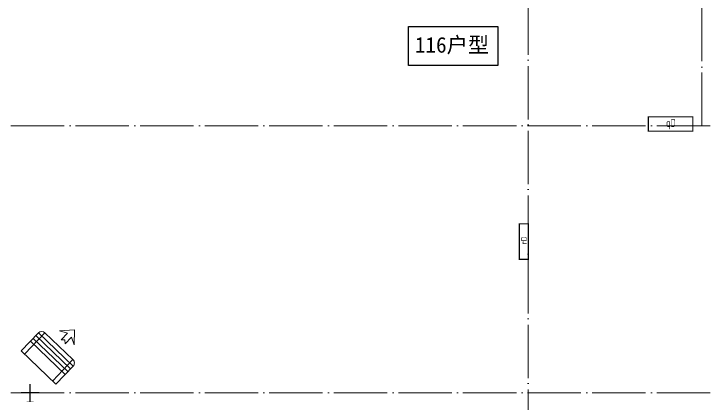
# Model space of a CAD drawing. Extents: x -518115 to 389031, y -231062 to 1628073.
# Drawn here: x 16833 to 24617, y 674331 to 678714 of the extents above; entities that cross this region are included whole.
import ezdxf

# ---------------------------------------------------------------- set-up
doc = ezdxf.new("R2010")
doc.units = 0
doc.header["$LTSCALE"] = 1000
doc.header["$MEASUREMENT"] = 0
doc.linetypes.add('DASH', pattern=[0.35, 0.25, -0.1])
doc.linetypes.add('DOTE', pattern=[2.42, 2, -0.2, 0.02, -0.2])
for name, color, linetype, lineweight in [('DOTE', 19, 'DOTE', 9), ('EQUIP-消防', 3, 'Continuous', 20), ('平面-空调室内机', 176, 'Continuous', 9), ('平面-空调预留孔', 173, 'Continuous', 15), ('空调', 76, 'Continuous', 13)]:
    doc.layers.add(name, color=color, linetype=linetype, lineweight=lineweight)
doc.layers.add('PUB_TEXT', color=4, linetype='Continuous')
doc.layers.add('机电标识类', color=1, linetype='Continuous')
doc.styles.add('房间名称', font='TSSDENG', dxfattribs={"width": 0.8, "bigfont": 'HZTXT'})
doc.styles.add('黑体', font='')
doc.styles.get('黑体').set_extended_font_data('SimHei')

# ---------------------------------------------------------------- blocks, each defined once
blk = doc.blocks.new('HFHFTHFD')
at = {"layer": 'DOTE', "linetype": 'DOTE', "ltscale": 0.3}
for p, q in [((429916.8, 604548.8), (429916.6, 593448.8)), ((431866.6, 600248.8), (431866.6, 602348.8)), ((472616.6, 600248.8), (418616.6, 600248.8)), ((472616.6, 597248.8), (418616.6, 597248.8))]:
    blk.add_line(p, q, dxfattribs=at)
blk = doc.blocks.new('dasdasf1sa2f31as32f')
for p, q in [((-116, 585.6), (43.3, 640.5)), ((82.7, 476.6), (43.3, 640.5)), ((-22.8, 585.5), (-116, 585.6)), ((-22.8, 585.5), (-73.4, 493.2)), ((32.4, 555.1), (-18.1, 462.9)), ((82.7, 476.6), (32.4, 555.1)), ((-473.5, 259.7), (-339.5, 504)), ((-269.8, 524.3), (-427.7, 236.5)), ((114.7, 208.4), (-359.1, 468.2)), ((134.6, 245.5), (-338.8, 505.1)), ((-269.8, 524.3), (113.7, 314)), ((-31.3, 504.4), (-73.4, 493.2)), ((-18.1, 462.9), (-31.3, 504.4)), ((72.3, 131.9), (-401.1, 391.6)), ((92.6, 168.8), (-380.9, 428.5)), ((113.7, 314), (-44.2, 26.2)), ((0, 0), (-473.5, 259.7)), ((134, 244.4), (0, 0))]:
    blk.add_line(p, q)
for centre, start, end in [((-294.5, 479.4), 61.25933, 151.25933), ((89, 269), 331.25933, 61.25933)]:
    blk.add_arc(centre, 51.3, start, end)
blk = doc.blocks.new('dongkong')
blk.add_wipeout([(-603756, 210771), (-603756, 210570.8), (-603836, 210570.8), (-603836, 210771)])
at = {"layer": '机电标识类', "color": 250, "linetype": 'DASH', "ltscale": 400}
for p, q in [((-603796, 210771), (-603796, 210570.8)), ((-603896, 210670.7), (-603696, 210670.7))]:
    blk.add_line(p, q, dxfattribs=at)
at = {"layer": '空调', "color": 6, "linetype": 'DASH', "const_width": 2}
blk.add_lwpolyline([(-603756, 210771), (-603756, 210570.8), (-603836, 210570.8), (-603836, 210771)], close=True, dxfattribs=at)
blk = doc.blocks.new('GDGDRGDGDRGDR')
at = {"layer": '平面-空调预留孔', "rotation": 344.9999999966897}
blk.add_blockref('dasdasf1sa2f31as32f', (424606.8, 442932.1), dxfattribs=at)
at = {"layer": '平面-空调室内机', "ltscale": 0.3, "rotation": 180}
blk.add_blockref('dongkong', (-179479.5, 653502.9), dxfattribs=at)
blk = doc.blocks.new('GDGRDGDRGDFD')
at = {"layer": 'EQUIP-消防', "const_width": 12.8}
blk.add_lwpolyline([(136866.6, 335507.8), (136366.6, 335507.8), (136366.6, 335347.8), (136866.6, 335347.8)], close=True, dxfattribs=at)
at = {"layer": 'PUB_TEXT', "color": 7, "true_color": 0xffffff, "style": '房间名称', "width": 0.8}
blk.add_text('qD', height=90, dxfattribs=at).set_placement((136565, 335395.5))
blk = doc.blocks.new('FSFSFSFSEG')
at = {"layer": 'EQUIP-消防', "const_width": 12.8}
blk.add_lwpolyline([(136866.6, 335152.5), (136466.6, 335152.5), (136466.6, 335052.5), (136866.6, 335052.5)], close=True, dxfattribs=at)
at = {"layer": 'PUB_TEXT', "color": 7, "true_color": 0xffffff, "style": '房间名称', "width": 0.8}
blk.add_text('rD', height=64.8, dxfattribs=at).set_placement((136633.7, 335069))
blk = doc.blocks.new('GHFHFHTFHCSDCS')
blk.add_blockref('GDGRDGDRGDFD', (294900, 33215.9))
at = {"rotation": 89.99999999297357}
blk.add_blockref('FSFSFSFSEG', (764969.1, 230657.2), dxfattribs=at)

msp = doc.modelspace()

# ---------------------------------------------------------------- linework, layer by layer
at = {"color": 1}
msp.add_lwpolyline([(21269.5, 678570.8), (22275.5, 678570.8), (22275.5, 678134.8), (21269.5, 678134.8)], close=True, dxfattribs=at)

# ---------------------------------------------------------------- block references
for name, p in [('HFHFTHFD', (-407300, 77208.4)), ('GHFHFHTFHCSDCS', (-407300, 308833.4))]:
    msp.add_blockref(name, p)

# ---------------------------------------------------------------- texts
at = {"color": 1, "style": '黑体'}
msp.add_text('116户型', height=175, dxfattribs=at).set_placement((21341.6, 678278.6))

# ---------------------------------------------------------------- next in the draw order: block references
msp.add_blockref('GDGDRGDGDRGDR', (-407300, 231625.1))

doc.saveas('drawing.dxf')
